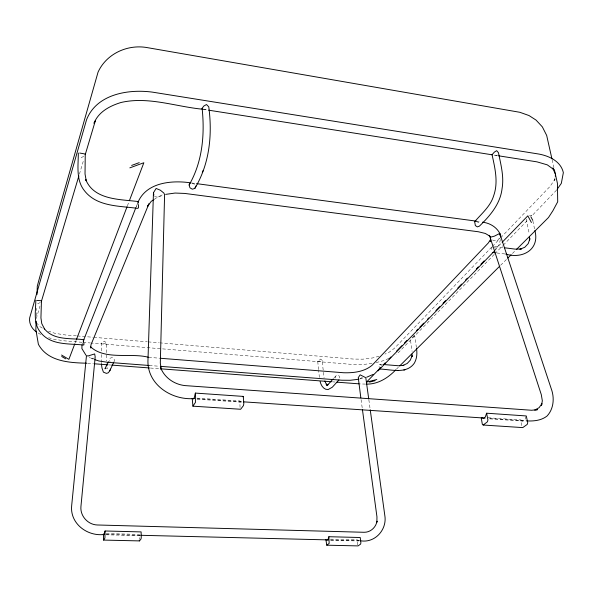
<?xml version="1.0" encoding="UTF-8"?>
<svg xmlns="http://www.w3.org/2000/svg" width="593" height="593" viewBox="0 0 593 593"><rect width="100%" height="100%" fill="white"/><g stroke="black" fill="none" stroke-linecap="round" stroke-linejoin="round"><path stroke-width="0.44" stroke-dasharray="2.96 2.22" d="M101.24 350.923L101.262 343.681L102.344 342.205L104.294 341.123L105.954 342.502L106.355 344.096L106.436 360.952M101.233 354.547L101.403 363.739M36.306 315.721L36.551 308.33M318.53 369.595L317.759 361.433L320.694 359.054L322.095 360.322L324.067 377.889M500.373 239.49L499.35 244.257L495.585 249.853M106.184 533.567L139.244 534.389L139.251 539.252M359.417 540.164L358.313 540.964L357.112 539.8L357.579 545.182M554.996 177.915L554.425 181.458L555.026 179.175L549.956 186.521L500.714 237.741M36.277 318.53L39.983 306.129M79.41 174.149L83.643 159.977M492.242 246.725L491.627 248.652L492.331 251.084M526.058 416.33L524.938 419.674L522.982 421.097L487.12 418.688M75.126 342.976L76.112 340.389M127.406 205.86L129.052 201.553M82.004 344.229L82.294 343.503L83.235 344.978M137.131 204.474L136.234 206.735L137.035 205.082M339.796 378.015L339.218 376.051L337.625 375.139L335.949 375.799L335.164 377.659L336.283 379.023M113.886 361.945L114.508 360.626L113.878 358.513L112.055 357.527L110.105 358.224L109.179 360.21L110.113 361.656M556.56 190.123L532.292 215.415M197.046 399.185L241.054 402.143L242.285 400.52M414.047 336.061L412.002 337.691M499.38 238.238L497.29 240.81L493.161 240.41L491.931 239.172M333.54 378.475L335.949 375.799M94.213 357.89L93.249 358.898L90.054 357.898L88.994 356.793M491.76 247.059L394.56 348.18L389.156 352.227L384.946 354.095M492.398 246.391L500.077 238.408M495.051 249.631L501.478 243.004M494.236 254.404L398.785 352.205L396.057 354.221M494.881 253.737L502.619 245.813M503.264 245.154L528.422 219.38M396.413 369.202L398.377 367.245M500.633 265.256L507.185 258.718M512.426 253.485L515.71 250.216M360.314 378.816L362.397 377.23M153.95 199.552L157.397 197.261L163.171 195.245M162.141 194.956L157.745 197.121L154.136 196.646M40.331 302.512L38.204 303.505L36.959 302.689M83.798 156.404L81.174 157.582L79.469 156.315M388.749 358.461L384.064 360.514L375.554 362.746M317.759 361.589L318.99 361.07L322.214 361.797L322.095 360.322M531.195 215.763L531.765 215.615L528.889 215.229M379.105 356.237L372.53 357.972L362.864 359.173L353.458 359.069L160.147 342.887M359.654 379.016L363.19 378.104M498.335 155.032L496.156 155.351L493.42 154.521M413.521 335.779L414.7 335.623L416.39 347.483M372.033 363.413L362.946 364.532L352.331 364.436L91.3 343.043M241.054 402.143L239.78 401.016L240.113 408.458M106.355 344.096L103.33 343.354L101.262 343.681M382.1 364.399L379.186 364.302L378.816 365.748L379.401 367.742M203.14 109.075L207.372 109.89M522.982 421.097L520.765 419.992L521.67 425.93M365.533 384.101L360.04 383.923M330.501 539.141L357.112 539.8M106.384 534.456L139.718 535.271M330.464 539.964L359.173 540.668M105.799 534.782L139.874 535.62L139.244 534.389M330.716 540.29L358.313 540.964M197.261 398.726L242.463 401.772M489.677 418.428L526.577 420.911M196.854 398.118L239.957 400.994M488.046 417.754L521.062 419.985M149.28 365.488L159.421 366.266M87.653 363.279L93.19 363.702M108.89 364.888L110.735 365.029M150.437 368.038L159.673 368.735M332.339 381.825L335.112 382.033M148.673 357.342L159.754 358.216M82.079 342.287L64.555 340.856L52.851 339.048L48.626 337.662M82.998 342.361L90.381 342.969M76.378 335.875L65.326 334.949L54.964 333.325L48.463 331.161M77.298 335.949L92.945 337.261M93.864 337.335L147.257 341.805M148.176 341.887L159.228 342.813M496.801 252.959L504.858 253.96M494.666 246.532L503.635 247.666M191.976 183.022L195.646 183.519M476.194 221.122L480.775 221.738M203.221 109.32L208.706 110.187M494.043 155.099L497.697 155.677M93.123 359.121L89.113 357.156M476.364 221.389L479.804 223.294M192.058 183.304L194.63 184.26M38.174 332.999L41.962 335.275M42.318 328.092L39.353 326.283L37.24 323.541M494.31 246.925L495.377 247.941M380.261 364.25L381.455 365.622M106.94 367.378L107.496 368.816M552.142 159.806L553.973 167.938M532.87 220.9L534.515 228.824M526.243 219.069L529.319 234.072M319.412 377.459L318.619 370.484M410.549 340.471L412.091 351.449M368.846 399.726L370.106 408.911M361.085 399.638L362.323 408.792"/><path stroke-width="0.89" d="M103.375 533.922L103.575 540.082L139.518 540.905L141.03 538.941L141.253 537.54L141.112 531.906L105.072 530.987L103.953 534.738M78.32 153.061C78.291 165.766 75.815 180.109 84.51 190.805C97.111 206.905 119.275 205.764 137.494 208.373L138.428 207.95L138.547 205.712L137.724 202.962L138.48 201.583C120.075 199.226 94.079 200.234 85.666 179.442L86.215 180.695L85.029 173.964L85.251 154.024L79.736 153.046M412.046 354.058L411.994 356.675L412.091 355.667L410.378 360.084L407.206 363.465L402.862 365.451L403.907 365.362L398.622 365.77L383.019 364.473M81.982 345.096L81.886 348.588L85.992 355.259M36.129 321.273L35.854 329.589L38.382 344.288C47.685 361.611 69.477 362.768 86.726 363.205M37.011 294.462L37.285 286.145L39.523 277.872L98.053 72.138C106.406 53.711 127.636 44.052 147.234 47.618L519.846 112.292L529.023 115.553L536.05 120.09L542.343 126.865L546.672 135.419L551.942 158.902M541.609 405.026L541.928 403.648L539.104 407.673L534.701 410.104L537.54 409.652L531.573 410.26L185.142 385.606C174.498 384.538 164.535 377.83 160.629 367.697L161.34 369.654L160.318 363.146L164.595 194.593L163.853 193.059L160.34 190.197L156.115 188.455L153.461 192.747L147.931 361.433C147.872 385.25 172.355 400.549 194.497 398.54M35.817 300.191C35.75 310.865 33.038 322.985 40.309 332.073C50.331 345.4 68.566 343.473 83.235 344.978L83.887 344.881L83.917 343.265L83.25 341.071L135.893 207.594M90.773 348.084L90.914 344.956L148.806 204.059M500.588 237.015L500.729 235.362C497.72 227.771 490.485 223.109 482.532 222.175M555.278 176.143L555.559 174.372L552.654 168.049L554.233 169.872L547.295 164.854L537.021 161.867L498.617 155.818M541.446 405.605L542.343 400.824L541.29 394.619L490.077 237.311L494.51 236.11L499.706 233.434L551.957 390.891C554.448 399.415 553.313 409.318 547.087 415.99C541.276 420.6 533.73 421.26 526.577 420.911M138.339 202.117L138.48 201.583M490.745 240.106L490.3 241.662L490.589 237.519L489.232 235.325M41.302 301.696L78.876 175.921M85.229 154.662L95.28 121.002L93.99 123.292C98.438 111.81 109.89 105.895 121.031 102.485C148.168 96.214 175.38 106.57 202.302 109.179M192.214 398.4L192.925 406.168L240.632 409.266L243.456 405.597L243.819 403.618L243.256 396.406L195.371 393.092L194.474 397.28L193.385 398.941M243.1 396.828L243.256 396.406M194.808 188.433C209.618 163.883 212.494 134.774 208.766 106.844L206.497 104.509L203.799 106.058L202.124 108.326C204.859 134.448 202.532 161.83 189.115 184.979L189.938 187.788L192.31 189.204L194.808 188.433L195.994 185.898M74.8 343.844L68.884 359.365L61.546 355.029M76.445 339.53L127.072 206.727M129.378 200.686L143.847 162.741L129.83 167.863M108.467 361.767L104.872 368.809L106.132 368.394M101.403 363.739L101.966 367.927L103.412 372.159L106.458 373.39L108.349 372.767L109.764 370.781L113.515 362.753M202.287 172.4L203.206 170.421M109.764 370.781L110.535 369.142M189.115 184.979L189.767 183.608M325.853 539.422L326.787 545.189L358.083 545.901L360.603 544.092L360.892 542.795L360.225 537.517L328.863 536.717L328.085 539.385L327.039 540.201M148.776 203.985L147.62 206.312L151.185 201.39L153.261 200.011M138.176 201.82C146.849 182.118 172.355 180.079 191.065 182.903M83.25 341.071L83.954 339.73C70.574 337.899 53.548 340.701 44.193 328.492L44.594 329.011L41.777 323.637L40.932 317.907L41.458 300.718L36.877 300.443M481.249 417.865L482.317 424.254L483.199 425.033L522.767 427.597L527.251 424.38L527.726 422.587L526.288 415.952L486.608 413.21L485.304 416.983L483.443 418.436L482.228 417.694M380.669 367.512L379.224 369.002C390.698 369.283 406.472 374.62 414.411 363.057C416.931 358.565 417.287 353.398 416.523 348.395M490.7 239.298L488.254 243.019L372.13 365.251C364.28 371.848 353.369 373.071 343.473 372.738L160.673 358.291M103.575 540.082L104.909 538.088L105.072 530.987M192.925 406.168L195.431 402.417L195.371 393.092M557.094 189.375L561.319 183.37L563.35 172.637C560.815 161.333 549.333 156.011 538.963 154.069L152.401 92.13C128.17 88.906 96.563 94.146 86.563 119.704L29.65 317.944C28.887 323.622 31.992 329.071 36.662 332.087M332.932 379.142L328.722 383.827L326.535 385.324L328.159 384.731L326.113 384.412M338.951 379.943L332.273 387.251L328.04 389.601C323.526 389.779 321.065 385.346 320.101 381.536M380.002 368.223L366.504 382.144L376.807 379.513M383.856 364.25L385.146 362.923M389.001 358.95L390.928 356.964M396.717 350.997L401.854 345.697M404.426 343.05L406.998 340.397M416.642 330.464L417.924 329.137M419.851 327.151L423.706 323.17M427.568 319.197L428.85 317.87M435.922 310.584L439.776 306.611M442.993 303.297L445.565 300.644M457.774 288.057L461.628 284.084M465.49 280.104L467.417 278.117M476.416 268.844L478.343 266.857M480.916 264.204L484.125 260.89M502.123 242.337L527.829 215.837L531.417 222.523M378.023 370.892L494.94 250.513M395.753 369.854C388.17 377.867 377.852 384.405 366.444 384.094M399.689 365.933L499.321 266.561M507.838 258.059L511.122 254.79M516.362 249.564L548.481 217.527L552.906 210.73L557.709 201.768L557.42 183.296L554.581 170.651M326.787 545.189L329.174 543.351L328.863 536.717M483.199 425.033L487.476 421.749L487.935 419.926L486.608 413.21M366.726 377.2L373.353 374.331M131.639 165.425L139.236 162.645M369.491 382.107L375.058 380.691M165.647 194.378L175.083 193.051L184.719 193.429L478.395 231.767L485.356 233.472L490.263 236.407M358.772 379.246L350.233 380.283L341.902 380.232L160.34 366.333M397.562 370.492L398.392 370.425M403.818 369.995L404.863 369.913M104.531 534.404C87.608 536.865 69.759 523.626 71.671 505.636L86.459 355.793L88.172 355.926L94.665 353.932L95.184 356.875L80.93 506.578C80.048 516.006 87.897 524.694 97.319 524.983L364.139 532.284C370.521 532.388 375.925 527.407 376.992 521.225L376.889 522.174L376.955 516.844L362.449 409.711M140.645 535.294L328.611 539.912M360.099 540.69C374.791 543.625 387.348 529.608 384.798 515.369L370.232 409.822M243.382 401.832L485.067 418.117M149.28 365.488L107.807 362.316L98.964 361.004L94.791 359.662M94.117 363.768L107.963 364.821M111.654 365.095L149.518 367.964M160.599 368.809L331.42 381.751M336.957 382.174L359.121 383.849M148.673 357.342C131.068 352.45 104.924 360.559 90.373 346.616M492.323 252.403L495.007 252.737M505.755 254.071C522.455 259.304 540.001 249.579 534.886 230.581M504.532 247.778L515.287 249.142L521.41 248.949L519.913 249.29L524.812 247.244L528.259 243.553L529.92 238.594L529.586 240.032L529.438 236.629M196.565 183.637L476.194 221.122M208.706 110.187L492.212 154.81M61.694 356.489L65.675 358.832M368.713 398.815L365.799 377.704L360.166 374.835L358.261 377.608L360.833 397.807M327.618 385.235L325.757 383.137L324.912 380.951M530.854 216.727L532.781 220.359M202.124 108.326L202.428 109.105M139.266 540.141L139.518 540.905M153.461 192.747L153.869 195.09M106.547 364.132L106.784 365.807M499.706 233.434L499.78 235.095M474.667 221.723L475.364 225.599L477.358 226.874L479.411 226.141C490.033 215.808 500.314 203.955 502.063 188.633C504.176 176.529 500.811 164.558 498.491 152.757L496.675 150.666L494.377 152.104L492.057 154.706C494.985 168.093 498.439 182.229 493.695 195.653C490.552 206.342 481.627 213.539 474.667 221.723"/></g></svg>
